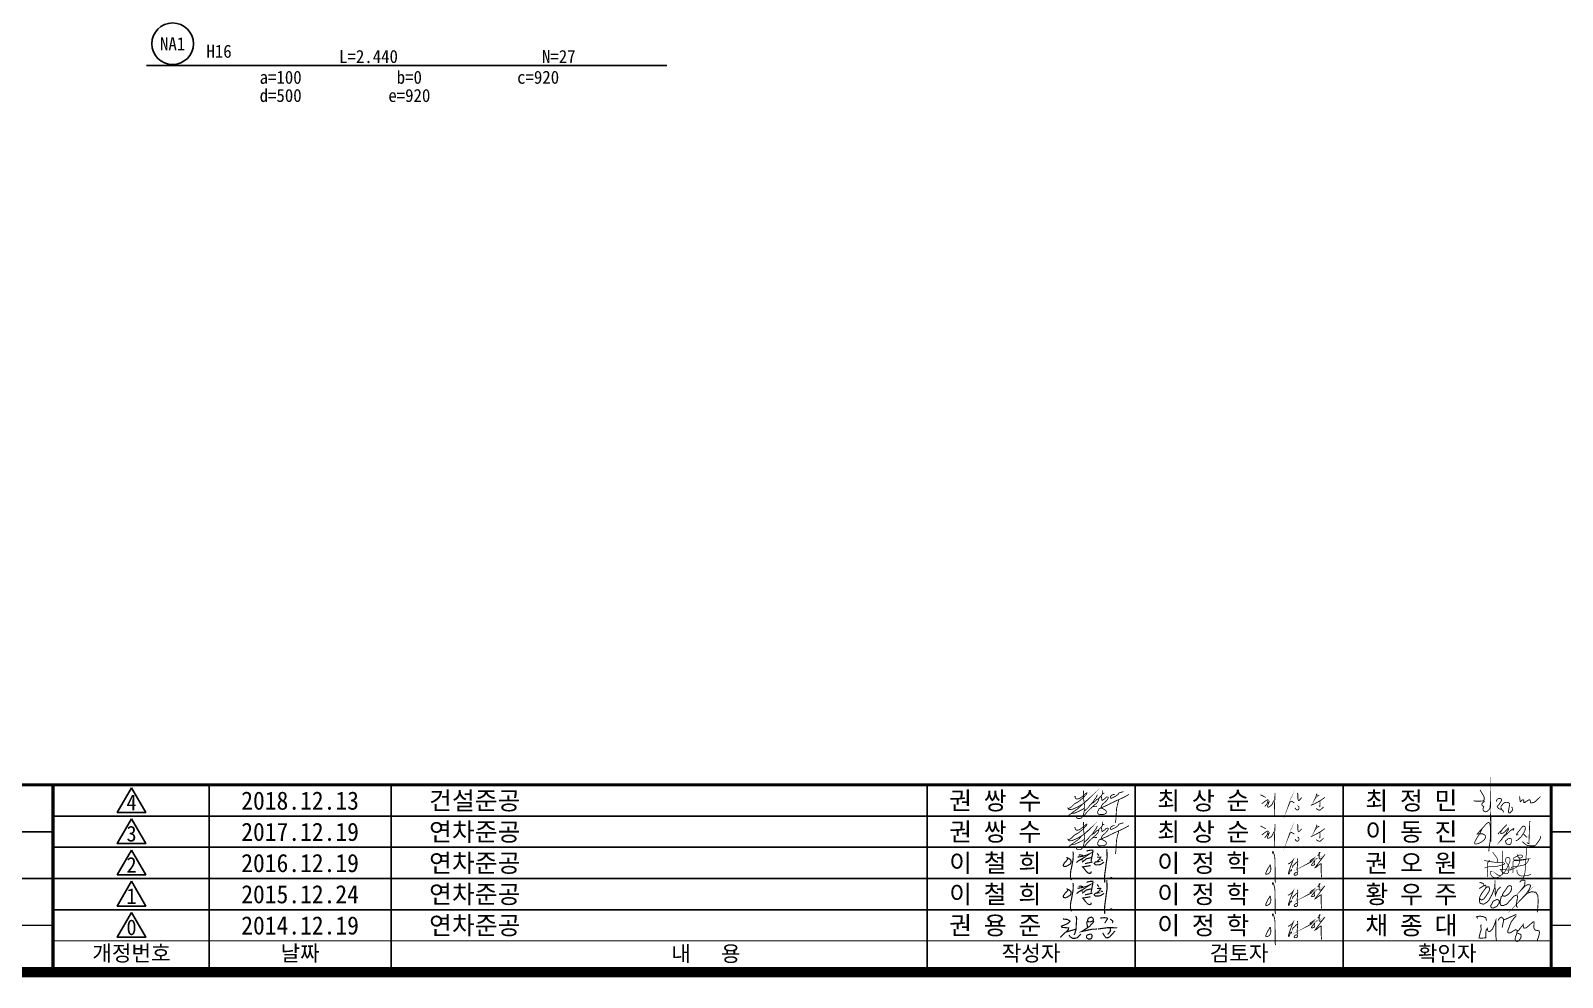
# Model space of a CAD drawing. Header units: millimetres. Extents: x 1415059 to 1457109, y -27555 to 2145.
# Drawn here: x 1429594 to 1444316, y -26605 to -17502 of the extents above; entities that cross this region are included whole.
import ezdxf
from ezdxf.enums import TextEntityAlignment as Align

# ---------------------------------------------------------------- set-up
doc = ezdxf.new("R2010")
doc.units = ezdxf.units.MM
for name, color, linetype in [('CS-DIML', 1, 'Continuous'), ('CS-SYMB-LIN3', 1, 'Continuous'), ('CS-TEXT', 3, 'Continuous'), ('CX-BORD', 3, 'Continuous'), ('CX-BORD-LIN1', 4, 'Continuous'), ('CX-BORD-LIN2', 3, 'Continuous'), ('CX-BORD-TEX2', 7, 'Continuous'), ('CX-BORD-TEX3', 6, 'Continuous')]:
    doc.layers.add(name, color=color, linetype=linetype)
doc.styles.add('A_STANDARD', font='DotumChe.ttf')
doc.styles.add('HY울L', font='DotumChe.ttf')
doc.styles.add('TB_TEXT', font='DotumChe.ttf')
doc.styles.add('TB_WMTXT', font='DotumChe.ttf')

# ---------------------------------------------------------------- blocks, each defined once
blk = doc.blocks.new('CXBLKA1-KHCA')
at = {"layer": 'CX-BORD-LIN1', "const_width": 0.4}
blk.add_lwpolyline([(808.146, 1279.539), (648.946, 1279.539), (648.946, 1390.339), (808.146, 1390.339)], close=True, dxfattribs=at)
at = {"layer": 'CX-BORD-LIN1'}
for points, const_width in [([(808.146, 1286.739), (648.946, 1286.739)], 0.12), ([(702.946, 1279.539), (702.946, 1286.739)], 0.12), ([(708.946, 1279.539), (708.946, 1286.739)], 0.06), ([(715.946, 1279.539), (715.946, 1286.739)], 0.06), ([(760.546, 1279.539), (760.546, 1286.739)], 0.12), ([(760.546, 1280.739), (702.946, 1280.739)], 0.04)]:
    blk.add_lwpolyline(points, dxfattribs=dict(at, const_width=const_width))
for points in [[(736.546, 1279.539), (736.546, 1286.739)], [(744.546, 1279.539), (744.546, 1286.739)], [(752.546, 1279.539), (752.546, 1286.739)]]:
    blk.add_lwpolyline(points, dxfattribs=at)
for points in [[(705.963, 1286.632), (705.414, 1285.682), (706.512, 1285.682)], [(705.963, 1285.432), (705.414, 1284.482), (706.512, 1284.482)], [(705.963, 1284.232), (705.414, 1283.282), (706.512, 1283.282)], [(705.963, 1283.032), (705.414, 1282.082), (706.512, 1282.082)], [(705.963, 1281.832), (705.414, 1280.882), (706.512, 1280.882)]]:
    blk.add_lwpolyline(points, close=True, dxfattribs=at)
at = {"layer": 'CX-BORD-LIN2'}
blk.add_line((760.546, 1285.539), (702.946, 1285.539), dxfattribs=at)
at = {"layer": 'CX-BORD-LIN2', "const_width": 0.06}
for points in [[(702.946, 1284.939), (674.946, 1284.939)], [(786.146, 1284.939), (760.546, 1284.939)], [(702.946, 1283.139), (674.946, 1283.139)], [(786.146, 1283.139), (760.546, 1283.139)], [(702.946, 1281.339), (674.946, 1281.339)], [(808.146, 1281.339), (760.546, 1281.339)]]:
    blk.add_lwpolyline(points, dxfattribs=at)
at = {"layer": 'CX-BORD-LIN2'}
for points in [[(760.546, 1284.339), (702.946, 1284.339)], [(760.546, 1283.139), (702.946, 1283.139)], [(760.546, 1281.939), (702.946, 1281.939)]]:
    blk.add_lwpolyline(points, dxfattribs=at)
at = {"layer": 'CX-BORD-TEX2'}
for points, const_width in [([(757.804, 1286.552), (757.958, 1286.294), (757.971, 1286.227), (757.965, 1286.175), (757.946, 1286.126), (757.775, 1286.112), (757.696, 1286.112), (757.641, 1286.114), (757.563, 1286.133), (757.641, 1286.114), (757.775, 1286.112), (757.842, 1286.118), (757.946, 1286.126, -1.125272), (757.944, 1286.087), (757.9, 1286.041, 0.704297), (757.962, 1285.916), (757.932, 1285.853, 0.739507), (758.074, 1285.721, 0.194715), (758.199, 1285.881), (758.205, 1286.132), (758.208, 1285.874), (758.225, 1285.325), (758.225, 1284.553)], 0.0341), ([(758.432, 1286.098), (758.443, 1286.137, -0.220096), (758.502, 1286.206, -0.157391), (758.591, 1286.215, -0.503635), (758.628, 1286.134, -0.031824), (758.528, 1285.974, -0.050997), (758.5, 1285.943), (758.476, 1285.928), (758.467, 1285.898), (758.509, 1285.847), (758.548, 1285.816), (758.592, 1285.809), (758.636, 1285.8), (758.697, 1285.732), (758.717, 1285.685), (758.697, 1285.732), (758.636, 1285.8), (758.615, 1285.855), (758.612, 1285.912), (758.689, 1286.006, -0.366149), (758.915, 1286.047, -0.326177), (758.946, 1285.978, 0.01374), (758.905, 1285.755, 0.045238), (758.903, 1285.716, 0.029491), (758.905, 1285.685), (758.916, 1285.666), (758.942, 1285.661), (758.959, 1285.668), (759.009, 1285.711, 0.256339), (759.062, 1285.852), (759.017, 1285.891)], 0.0341), ([(758.268, 1283.402), (758.209, 1283.398), (758.217, 1283.323, 0.279645), (758.319, 1283.187, 0.283353), (758.576, 1283.232, -0.028025), (758.669, 1283.306), (758.672, 1283.578), (758.661, 1284.204), (758.671, 1283.483), (758.585, 1283.493), (758.625, 1283.437, 0.135613), (758.748, 1283.335, 0.332479), (758.903, 1283.371), (758.914, 1283.467), (758.671, 1283.483), (758.585, 1283.493), (758.67, 1283.386), (758.669, 1283.306), (758.598, 1283.251), (758.53, 1283.252), (758.494, 1283.268), (758.445, 1283.307), (758.53, 1283.252), (758.598, 1283.251), (758.669, 1283.306), (758.757, 1283.396), (758.847, 1283.551), (758.893, 1283.652), (758.934, 1283.736), (758.958, 1283.807), (758.96, 1283.866), (758.951, 1283.909), (758.929, 1283.935, 0.282608), (758.868, 1283.955, 0.252847), (758.791, 1283.885, 0.279847), (758.817, 1283.757, -0.060266), (758.893, 1283.652, -0.201009), (758.914, 1283.467), (758.985, 1283.476), (759.122, 1283.529, 0.385955), (759.317, 1283.916), (759.293, 1283.949), (759.262, 1283.985, -0.248027), (759.243, 1284.064), (759.241, 1284.032), (759.249, 1284.005), (759.291, 1284.027), (759.322, 1284.039, -0.247886), (759.425, 1284.025, -0.553311), (759.42, 1283.949, -0.259364), (759.293, 1283.949, -0.193147), (759.249, 1284.005), (759.208, 1283.986), (759.154, 1283.96), (759.119, 1283.943, 0.729216), (759.131, 1283.855), (759.267, 1283.849), (759.617, 1283.887), (759.48, 1283.854), (759.287, 1283.832), (759.243, 1283.831), (759.155, 1283.832), (759.119, 1283.823, 0.331263), (759.075, 1283.766), (759.072, 1283.669), (759.077, 1283.511), (759.076, 1283.416), (759.066, 1283.357), (759.076, 1283.416), (759.077, 1283.511), (759.075, 1283.59), (759.017, 1283.574), (759.005, 1283.533), (758.988, 1283.454), (759.005, 1283.533), (759.017, 1283.574), (759.075, 1283.59), (759.151, 1283.598), (759.307, 1283.62), (759.431, 1283.642, 0.338179), (759.683, 1283.919), (759.676, 1283.873), (759.656, 1283.817), (759.621, 1283.758), (759.568, 1283.705), (759.557, 1283.697), (759.567, 1283.875), (759.607, 1284.327), (759.567, 1283.875), (759.557, 1283.697), (759.546, 1283.498), (759.542, 1283.438, -0.088184), (759.484, 1283.203, -0.267678), (759.404, 1283.145), (759.437, 1283.154), (759.469, 1283.179), (759.498, 1283.238), (759.575, 1283.247), (759.653, 1283.257), (759.714, 1283.282), (759.763, 1283.308), (759.738, 1283.295), (759.684, 1283.269), (759.638, 1283.255), (759.498, 1283.238), (759.427, 1283.236, -0.495567), (759.235, 1283.478, -0.495567)], 0.0262), ([(758.291, 1284.153), (758.375, 1284.042), (758.433, 1283.966), (758.458, 1283.93), (758.472, 1283.886), (758.483, 1283.839, -0.422932), (758.43, 1283.757), (758.243, 1283.781), (758.06, 1283.813), (757.962, 1283.845), (758.06, 1283.813), (758.43, 1283.757), (758.583, 1283.753), (758.671, 1283.75, -0.140887), (758.748, 1283.726, -0.880903), (758.731, 1283.693), (758.599, 1283.641), (758.502, 1283.619), (758.416, 1283.6), (758.329, 1283.6), (758.172, 1283.596), (758.09, 1283.578), (758.02, 1283.563), (757.982, 1283.54), (758.02, 1283.563), (758.09, 1283.578), (758.088, 1283.646), (758.086, 1283.709), (758.106, 1283.754), (758.154, 1283.829), (758.184, 1283.844), (758.154, 1283.829), (758.086, 1283.709), (758.09, 1283.578), (758.101, 1283.197)], 0.0262)]:
    blk.add_lwpolyline(points, format="xyb", dxfattribs=dict(at, const_width=const_width))
for points, const_width in [([(742.209, 1286.3), (742.241, 1286.295), (742.244, 1286.26), (742.251, 1286.231), (742.268, 1286.213), (742.292, 1286.201), (742.32, 1286.198), (742.349, 1286.202), (742.391, 1286.212), (742.425, 1286.228), (742.467, 1286.261), (742.511, 1286.291), (742.566, 1286.334), (742.643, 1286.41), (742.679, 1286.431), (742.693, 1286.435), (742.693, 1286.421), (742.677, 1286.381), (742.663, 1286.37), (742.635, 1286.344), (742.608, 1286.31), (742.569, 1286.264), (742.506, 1286.206), (742.368, 1286.093), (742.227, 1286.02), (742.1, 1285.896), (742.032, 1285.849), (741.987, 1285.831), (741.968, 1285.843), (741.978, 1285.813), (742.014, 1285.79), (742.056, 1285.792), (742.127, 1285.8), (742.18, 1285.822), (742.232, 1285.845), (742.325, 1285.884), (742.36, 1285.905), (742.485, 1285.977), (742.572, 1286.037), (742.704, 1286.143), (742.805, 1286.245), (742.572, 1286.037), (742.339, 1285.821), (742.181, 1285.709), (742.077, 1285.63), (741.975, 1285.554), (742.077, 1285.63), (742.156, 1285.654), (742.228, 1285.656), (742.303, 1285.691), (742.432, 1285.749), (742.531, 1285.799), (742.597, 1285.847), (742.59, 1285.731), (742.655, 1285.788), (742.742, 1285.869), (742.809, 1285.961), (742.92, 1286.07), (742.995, 1286.19), (743.055, 1286.265), (743.095, 1286.364)], 0.032), ([(742.561, 1286.513), (742.559, 1286.376), (742.567, 1286.193), (742.579, 1286.101), (742.598, 1285.997), (742.597, 1285.847), (742.59, 1285.731), (742.573, 1285.646), (742.541, 1285.553), (742.503, 1285.494), (742.471, 1285.461), (742.452, 1285.452), (742.394, 1285.448), (742.344, 1285.45), (742.306, 1285.471), (742.287, 1285.511)], 0.032), ([(742.522, 1285.524), (742.62, 1285.594), (742.688, 1285.689), (742.788, 1285.791), (742.877, 1285.87), (742.959, 1285.945), (743.064, 1286.034), (743.127, 1286.116), (743.157, 1286.229)], 0.032), ([(742.864, 1286.015), (742.952, 1286.06), (743.03, 1286.134), (743.072, 1286.18), (743.124, 1286.197), (743.19, 1286.261), (743.262, 1286.333), (743.294, 1286.404), (743.301, 1286.529), (743.294, 1286.404), (743.364, 1286.427)], 0.032), ([(743.24, 1286.31), (743.263, 1286.223), (743.274, 1286.138), (743.323, 1286.17), (743.388, 1286.213), (743.415, 1286.252), (743.445, 1286.27), (743.477, 1286.275), (743.506, 1286.267), (743.519, 1286.257), (743.514, 1286.232), (743.481, 1286.178), (743.434, 1286.121), (743.366, 1286.057), (743.298, 1285.999), (743.268, 1285.953), (743.251, 1285.913), (743.234, 1285.868), (743.232, 1285.844), (743.19, 1285.841), (743.164, 1285.827), (743.153, 1285.805), (743.145, 1285.772), (743.132, 1285.748), (743.108, 1285.725), (743.108, 1285.693), (743.113, 1285.644), (743.138, 1285.615), (743.165, 1285.596), (743.218, 1285.601), (743.275, 1285.6), (743.336, 1285.605), (743.363, 1285.612), (743.401, 1285.629), (743.429, 1285.648), (743.439, 1285.68), (743.44, 1285.715), (743.43, 1285.741), (743.4, 1285.767), (743.352, 1285.801), (743.315, 1285.82), (743.282, 1285.836), (743.252, 1285.848), (743.233, 1285.85)], 0.032), ([(743.233, 1285.85), (743.31, 1285.889), (743.462, 1285.953), (743.586, 1286.02), (743.704, 1286.074), (743.83, 1286.135), (743.972, 1286.197), (744.121, 1286.267), (744.241, 1286.335), (744.312, 1286.374)], 0.032), ([(743.758, 1286.372), (743.703, 1286.372), (743.677, 1286.356), (743.63, 1286.33), (743.61, 1286.304), (743.594, 1286.271), (743.601, 1286.247), (743.608, 1286.231), (743.627, 1286.227), (743.659, 1286.234), (743.706, 1286.259), (743.785, 1286.298), (743.833, 1286.33), (743.87, 1286.358), (743.9, 1286.382), (743.913, 1286.417), (743.935, 1286.435), (743.994, 1286.451), (744.067, 1286.473), (744.099, 1286.485)], 0.032), ([(743.92, 1286.174), (743.904, 1286.104), (743.878, 1286.02), (743.859, 1285.938), (743.842, 1285.859), (743.832, 1285.811), (743.828, 1285.73), (743.824, 1285.685), (743.814, 1285.538), (743.809, 1285.411), (743.794, 1285.325), (743.798, 1285.277)], 0.032), ([(749.367, 1286.362), (749.571, 1286.255)], 0.032), ([(749.414, 1286.013), (749.493, 1286.073), (749.563, 1286.126), (749.63, 1286.165), (749.643, 1286.167), (749.657, 1286.163), (749.664, 1286.156), (749.664, 1286.144), (749.65, 1286.106), (749.629, 1286.032), (749.62, 1286.015), (749.531, 1285.906), (749.629, 1286.032), (749.698, 1286.087), (749.667, 1285.998), (749.645, 1285.951), (749.637, 1285.937), (749.631, 1285.924), (749.631, 1285.905), (749.639, 1285.891), (749.654, 1285.883), (749.664, 1285.883), (749.689, 1285.892), (749.709, 1285.898), (749.738, 1285.919), (749.766, 1285.94), (749.797, 1285.971), (749.82, 1285.998), (749.84, 1286.036), (749.857, 1286.086), (749.871, 1286.135)], 0.032), ([(749.928, 1286.431), (749.915, 1286.159), (749.903, 1285.942), (749.904, 1285.837), (749.909, 1285.795), (749.912, 1285.531)], 0.032), ([(750.554, 1286.253), (750.457, 1285.977), (750.496, 1286.072), (750.514, 1286.087), (750.539, 1286.107), (750.561, 1286.112), (750.668, 1286.049)], 0.032), ([(750.783, 1286.432), (750.805, 1286.383), (750.802, 1286.324), (750.801, 1286.284), (750.799, 1286.243), (750.806, 1286.209), (750.813, 1286.179), (750.82, 1286.157), (750.834, 1286.141), (750.843, 1286.138), (750.86, 1286.151), (750.889, 1286.18), (750.92, 1286.211), (750.946, 1286.255)], 0.032), ([(751.303, 1285.953), (751.348, 1285.972), (751.441, 1286.011), (751.519, 1286.052), (751.604, 1286.1), (751.681, 1286.145), (751.758, 1286.199), (751.839, 1286.259)], 0.032), ([(751.53, 1286.405), (751.517, 1286.347), (751.503, 1286.293), (751.46, 1286.199), (751.501, 1286.266), (751.534, 1286.294), (751.568, 1286.32), (751.596, 1286.339), (751.616, 1286.339), (751.629, 1286.337)], 0.032), ([(751.643, 1286.122), (751.653, 1286.092), (751.654, 1286.036), (751.653, 1285.986), (751.65, 1285.937), (751.642, 1285.883)], 0.032), ([(759.327, 1286.295), (759.35, 1286.104), (759.356, 1286.094), (759.381, 1286.108), (759.391, 1286.128), (759.415, 1286.147), (759.441, 1286.165), (759.457, 1286.172), (759.478, 1286.159), (759.488, 1286.144), (759.489, 1286.105), (759.489, 1286.072), (759.492, 1286.059), (759.543, 1286.063), (759.576, 1286.103), (759.626, 1286.129), (759.67, 1286.156), (759.696, 1286.167), (759.721, 1286.161), (759.74, 1286.128), (759.744, 1286.087), (759.755, 1286.052), (759.776, 1286.043), (759.887, 1286.072), (759.925, 1286.097), (759.97, 1286.135), (760.131, 1286.293)], 0.0341), ([(742.918, 1285.907), (743.078, 1285.92)], 0.032), ([(750.693, 1285.856), (750.71, 1285.83), (750.721, 1285.808), (750.746, 1285.79), (750.76, 1285.778), (750.785, 1285.776), (750.807, 1285.78), (750.822, 1285.794), (750.838, 1285.813), (750.847, 1285.832), (750.85, 1285.854), (750.845, 1285.88), (750.834, 1285.9), (750.813, 1285.927), (750.794, 1285.942)], 0.032), ([(751.51, 1285.834), (751.537, 1285.811), (751.572, 1285.79), (751.6, 1285.779), (751.625, 1285.771), (751.648, 1285.77), (751.678, 1285.789), (751.703, 1285.809), (751.737, 1285.839), (751.776, 1285.876), (751.789, 1285.894)], 0.032), ([(742.209, 1285.1), (742.241, 1285.095), (742.244, 1285.06), (742.251, 1285.031), (742.268, 1285.013), (742.292, 1285.001), (742.32, 1284.998), (742.349, 1285.002), (742.391, 1285.012), (742.425, 1285.028), (742.467, 1285.061), (742.511, 1285.091), (742.566, 1285.134), (742.643, 1285.21), (742.679, 1285.231), (742.693, 1285.235), (742.693, 1285.221), (742.677, 1285.181), (742.663, 1285.17), (742.635, 1285.144), (742.608, 1285.11), (742.569, 1285.064), (742.506, 1285.006), (742.368, 1284.893), (742.227, 1284.82), (742.1, 1284.696), (742.032, 1284.649), (741.987, 1284.631), (741.968, 1284.643), (741.978, 1284.613), (742.014, 1284.59), (742.056, 1284.592), (742.127, 1284.6), (742.18, 1284.622), (742.232, 1284.645), (742.325, 1284.684), (742.36, 1284.705), (742.485, 1284.777), (742.572, 1284.837), (742.704, 1284.943), (742.805, 1285.045), (742.572, 1284.837), (742.339, 1284.621), (742.181, 1284.509), (742.077, 1284.43), (741.975, 1284.354), (742.077, 1284.43), (742.156, 1284.454), (742.228, 1284.456), (742.303, 1284.491), (742.432, 1284.549), (742.531, 1284.599), (742.597, 1284.647), (742.59, 1284.531), (742.655, 1284.588), (742.742, 1284.669), (742.809, 1284.761), (742.92, 1284.87), (742.995, 1284.99), (743.055, 1285.065), (743.095, 1285.164)], 0.032), ([(742.561, 1285.313), (742.559, 1285.176), (742.567, 1284.993), (742.579, 1284.901), (742.598, 1284.797), (742.597, 1284.647), (742.59, 1284.531), (742.573, 1284.446), (742.541, 1284.353), (742.503, 1284.294), (742.471, 1284.261), (742.452, 1284.252), (742.394, 1284.248), (742.344, 1284.25), (742.306, 1284.271), (742.287, 1284.311)], 0.032), ([(742.522, 1284.324), (742.62, 1284.394), (742.688, 1284.489), (742.788, 1284.591), (742.877, 1284.67), (742.959, 1284.745), (743.064, 1284.834), (743.127, 1284.916), (743.157, 1285.029)], 0.032), ([(742.864, 1284.815), (742.952, 1284.86), (743.03, 1284.934), (743.072, 1284.98), (743.124, 1284.997), (743.19, 1285.061), (743.262, 1285.133), (743.294, 1285.204), (743.301, 1285.329), (743.294, 1285.204), (743.364, 1285.227)], 0.032), ([(743.24, 1285.11), (743.263, 1285.023), (743.274, 1284.938), (743.323, 1284.97), (743.388, 1285.013), (743.415, 1285.052), (743.445, 1285.07), (743.477, 1285.075), (743.506, 1285.067), (743.519, 1285.057), (743.514, 1285.032), (743.481, 1284.978), (743.434, 1284.921), (743.366, 1284.857), (743.298, 1284.799), (743.268, 1284.753), (743.251, 1284.713), (743.234, 1284.668), (743.232, 1284.644), (743.19, 1284.641), (743.164, 1284.627), (743.153, 1284.605), (743.145, 1284.572), (743.132, 1284.548), (743.108, 1284.525), (743.108, 1284.493), (743.113, 1284.444), (743.138, 1284.415), (743.165, 1284.396), (743.218, 1284.401), (743.275, 1284.4), (743.336, 1284.405), (743.363, 1284.412), (743.401, 1284.429), (743.429, 1284.448), (743.439, 1284.48), (743.44, 1284.515), (743.43, 1284.541), (743.4, 1284.567), (743.352, 1284.601), (743.315, 1284.62), (743.282, 1284.636), (743.252, 1284.648), (743.233, 1284.65)], 0.032), ([(743.233, 1284.65), (743.31, 1284.689), (743.462, 1284.753), (743.586, 1284.82), (743.704, 1284.874), (743.83, 1284.935), (743.972, 1284.997), (744.121, 1285.067), (744.241, 1285.135), (744.312, 1285.174)], 0.032), ([(743.758, 1285.172), (743.703, 1285.172), (743.677, 1285.156), (743.63, 1285.13), (743.61, 1285.104), (743.594, 1285.071), (743.601, 1285.047), (743.608, 1285.031), (743.627, 1285.027), (743.659, 1285.034), (743.706, 1285.059), (743.785, 1285.098), (743.833, 1285.13), (743.87, 1285.158), (743.9, 1285.182), (743.913, 1285.217), (743.935, 1285.235), (743.994, 1285.251), (744.067, 1285.273), (744.099, 1285.285)], 0.032), ([(743.92, 1284.974), (743.904, 1284.904), (743.878, 1284.82), (743.859, 1284.738), (743.842, 1284.659), (743.832, 1284.611), (743.828, 1284.53), (743.824, 1284.485), (743.814, 1284.338), (743.809, 1284.211), (743.794, 1284.125), (743.798, 1284.077)], 0.032), ([(749.367, 1285.162), (749.571, 1285.055)], 0.032), ([(749.414, 1284.813), (749.493, 1284.873), (749.563, 1284.926), (749.63, 1284.965), (749.643, 1284.967), (749.657, 1284.963), (749.664, 1284.956), (749.664, 1284.944), (749.65, 1284.906), (749.629, 1284.832), (749.62, 1284.815), (749.531, 1284.706), (749.629, 1284.832), (749.698, 1284.887), (749.667, 1284.798), (749.645, 1284.751), (749.637, 1284.737), (749.631, 1284.724), (749.631, 1284.705), (749.639, 1284.691), (749.654, 1284.683), (749.664, 1284.683), (749.689, 1284.692), (749.709, 1284.698), (749.738, 1284.719), (749.766, 1284.74), (749.797, 1284.771), (749.82, 1284.798), (749.84, 1284.836), (749.857, 1284.886), (749.871, 1284.935)], 0.032), ([(749.928, 1285.231), (749.915, 1284.959), (749.903, 1284.742), (749.904, 1284.637), (749.909, 1284.595), (749.912, 1284.331)], 0.032), ([(750.554, 1285.053), (750.457, 1284.777), (750.496, 1284.872), (750.514, 1284.887), (750.539, 1284.907), (750.561, 1284.912), (750.668, 1284.849)], 0.032), ([(750.783, 1285.232), (750.805, 1285.183), (750.802, 1285.124), (750.801, 1285.084), (750.799, 1285.043), (750.806, 1285.009), (750.813, 1284.979), (750.82, 1284.957), (750.834, 1284.941), (750.843, 1284.938), (750.86, 1284.951), (750.889, 1284.98), (750.92, 1285.011), (750.946, 1285.055)], 0.032), ([(751.303, 1284.753), (751.348, 1284.772), (751.441, 1284.811), (751.519, 1284.852), (751.604, 1284.9), (751.681, 1284.945), (751.758, 1284.999), (751.839, 1285.059)], 0.032), ([(751.53, 1285.205), (751.517, 1285.147), (751.503, 1285.093), (751.46, 1284.999), (751.501, 1285.066), (751.534, 1285.094), (751.568, 1285.12), (751.596, 1285.139), (751.616, 1285.139), (751.629, 1285.137)], 0.032), ([(751.643, 1284.922), (751.653, 1284.892), (751.654, 1284.836), (751.653, 1284.786), (751.65, 1284.737), (751.642, 1284.683)], 0.032), ([(757.902, 1285.079), (757.791, 1284.863), (757.693, 1284.709), (757.638, 1284.61), (757.619, 1284.573), (757.606, 1284.544), (757.601, 1284.525), (757.601, 1284.496), (757.605, 1284.482), (757.614, 1284.473), (757.643, 1284.466), (757.686, 1284.472), (757.699, 1284.475), (757.748, 1284.484), (757.796, 1284.509), (757.852, 1284.536), (757.894, 1284.568), (757.932, 1284.599), (757.966, 1284.629), (757.999, 1284.676), (758.024, 1284.72), (758.025, 1284.749), (758.013, 1284.787), (757.984, 1284.812), (757.957, 1284.835), (757.91, 1284.856), (757.849, 1284.856), (757.791, 1284.863), (757.694, 1284.848)], 0.032), ([(757.681, 1284.844), (757.707, 1284.851), (757.725, 1284.881), (757.75, 1284.912), (757.781, 1284.945), (757.812, 1284.978), (757.855, 1285.031), (757.902, 1285.079), (757.948, 1285.124), (757.989, 1285.175), (758.013, 1285.213), (758.064, 1285.257), (758.106, 1285.286), (758.119, 1285.294), (758.144, 1285.294), (758.165, 1285.284), (758.176, 1285.258), (758.187, 1285.223), (758.197, 1285.179), (758.201, 1285.149), (758.2, 1285.112), (758.203, 1284.899), (758.21, 1284.742), (758.203, 1284.675), (758.184, 1284.498), (758.164, 1284.368), (758.145, 1284.212), (758.157, 1284.178)], 0.032), ([(758.548, 1284.84), (758.509, 1284.874), (758.84, 1285.213), (758.674, 1285.044), (758.61, 1284.943), (758.601, 1284.913), (758.607, 1284.878), (758.617, 1284.864), (758.643, 1284.866), (758.686, 1284.885), (758.752, 1284.928), (758.813, 1284.994), (758.863, 1285.047), (758.896, 1285.08), (758.901, 1285.03), (758.879, 1284.986), (758.84, 1284.935), (758.821, 1284.891), (758.808, 1284.854), (758.719, 1284.775), (758.642, 1284.642), (758.597, 1284.596), (758.681, 1284.708), (758.89, 1284.898), (758.97, 1284.975), (759.015, 1285.007), (759.062, 1285.044), (759.084, 1285.056), (759.106, 1285.06), (759.112, 1285.048), (759.082, 1285.006), (759.07, 1284.978)], 0.032), ([(759.276, 1284.829), (759.207, 1284.816), (759.228, 1284.866), (759.277, 1284.932), (759.333, 1285.003), (759.379, 1285.059), (759.416, 1285.112), (759.447, 1285.141), (759.474, 1285.152), (759.502, 1285.152), (759.522, 1285.143), (759.548, 1285.11), (759.546, 1285.071), (759.539, 1285), (759.512, 1284.938), (759.456, 1284.849), (759.405, 1284.757), (759.343, 1284.704), (759.283, 1284.64), (759.231, 1284.613), (759.182, 1284.592)], 0.032), ([(759.72, 1285.353), (759.686, 1284.477), (759.645, 1284.491), (759.602, 1284.527)], 0.032), ([(742.918, 1284.707), (743.078, 1284.72)], 0.032), ([(750.693, 1284.656), (750.71, 1284.63), (750.721, 1284.608), (750.746, 1284.59), (750.76, 1284.578), (750.785, 1284.576), (750.807, 1284.58), (750.822, 1284.594), (750.838, 1284.613), (750.847, 1284.632), (750.85, 1284.654), (750.845, 1284.68), (750.834, 1284.7), (750.813, 1284.727), (750.794, 1284.742)], 0.032), ([(751.51, 1284.634), (751.537, 1284.611), (751.572, 1284.59), (751.6, 1284.579), (751.625, 1284.571), (751.648, 1284.57), (751.678, 1284.589), (751.703, 1284.609), (751.737, 1284.639), (751.776, 1284.676), (751.789, 1284.694)], 0.032), ([(758.791, 1284.552), (758.811, 1284.493), (758.848, 1284.46), (758.872, 1284.441), (758.923, 1284.441), (758.985, 1284.458), (759.009, 1284.532), (759.012, 1284.598), (759.007, 1284.656), (758.97, 1284.686), (758.884, 1284.666), (758.828, 1284.616), (758.78, 1284.581), (758.791, 1284.552)], 0.032), ([(759.433, 1284.558), (759.516, 1284.484), (759.564, 1284.443), (759.611, 1284.419), (759.667, 1284.403), (759.724, 1284.397), (759.776, 1284.395), (759.844, 1284.395), (759.897, 1284.397), (759.931, 1284.416), (759.971, 1284.454), (760.004, 1284.5), (760.038, 1284.545), (760.078, 1284.602), (760.116, 1284.662), (760.127, 1284.701), (760.136, 1284.768)], 0.032), ([(759.463, 1284.861), (759.535, 1284.796), (759.595, 1284.73), (759.618, 1284.746)], 0.032), ([(741.904, 1283.951), (742.021, 1283.895), (742.079, 1283.841), (742.087, 1283.775), (742.063, 1283.706), (741.964, 1283.641), (741.87, 1283.597), (741.794, 1283.612), (741.782, 1283.658), (741.83, 1283.74), (741.931, 1283.849), (741.981, 1283.932)], 0.0446), ([(742.159, 1284.171), (742.169, 1284.089), (742.168, 1283.989), (742.158, 1283.861), (742.134, 1283.732), (742.095, 1283.514), (742.078, 1283.462), (742.063, 1283.346), (742.059, 1283.235), (742.072, 1283.126), (742.102, 1283.077)], 0.0446), ([(742.333, 1283.96), (742.539, 1283.998), (742.682, 1284.037), (742.794, 1284.089), (742.598, 1283.955), (742.352, 1283.809), (742.294, 1283.753)], 0.0446), ([(742.377, 1284.036), (742.438, 1284.05), (742.524, 1284.029), (742.539, 1283.998)], 0.0446), ([(742.497, 1283.895), (742.516, 1283.828)], 0.0446), ([(742.511, 1283.768), (742.673, 1283.898), (742.882, 1283.947), (742.916, 1284.127), (742.921, 1284.229), (742.825, 1284.229), (742.701, 1284.204), (742.688, 1284.182)], 0.0446), ([(742.618, 1283.711), (742.78, 1283.747), (742.908, 1283.776)], 0.0446), ([(742.882, 1283.947), (742.852, 1283.794)], 0.0446), ([(743.078, 1283.957), (743.189, 1283.961), (743.226, 1283.958), (743.181, 1283.887), (743.102, 1283.81), (743.154, 1283.791), (743.018, 1283.773), (742.973, 1283.71), (743.025, 1283.665), (743.156, 1283.664), (743.24, 1283.693), (743.351, 1283.768)], 0.0446), ([(743.086, 1284.112), (743.152, 1284.021)], 0.0446), ([(743.223, 1283.858), (743.31, 1283.835)], 0.0446), ([(743.459, 1284.277), (743.47, 1283.962), (743.437, 1283.733), (743.41, 1283.517), (743.382, 1283.324), (743.369, 1283.152), (743.381, 1282.981)], 0.0446), ([(749.821, 1284.089), (749.825, 1284.129), (749.828, 1284.161), (749.842, 1284.178), (749.856, 1284.174), (749.906, 1284.012), (749.926, 1283.86), (749.929, 1283.314), (749.928, 1283.056), (749.953, 1282.979)], 0.0328), ([(750.421, 1283.699), (750.475, 1283.718), (750.522, 1283.752), (750.562, 1283.781), (750.595, 1283.815), (750.623, 1283.852), (750.515, 1283.575), (750.46, 1283.41), (750.445, 1283.359), (750.444, 1283.329), (750.445, 1283.314), (750.468, 1283.317), (750.481, 1283.351), (750.5, 1283.41), (750.521, 1283.448), (750.551, 1283.473), (750.564, 1283.481), (750.566, 1283.419)], 0.0328), ([(751.314, 1283.794), (751.273, 1283.809), (751.307, 1283.847), (751.35, 1283.879), (751.401, 1283.905), (751.422, 1283.92), (751.315, 1283.779), (751.208, 1283.725), (751.485, 1283.881), (751.424, 1283.799), (751.364, 1283.715), (751.333, 1283.677), (751.329, 1283.651), (751.337, 1283.642), (751.38, 1283.646), (751.418, 1283.658), (751.45, 1283.671), (751.433, 1283.716), (751.438, 1283.765), (751.446, 1283.828)], 0.0328), ([(750.602, 1283.548), (750.611, 1283.633), (750.688, 1283.695), (750.736, 1283.752), (750.8, 1283.79)], 0.0328), ([(750.79, 1283.909), (750.8, 1283.79), (750.784, 1283.608), (750.776, 1283.53), (750.779, 1283.469), (750.783, 1283.444), (750.801, 1283.414), (750.815, 1283.4)], 0.0328), ([(751.565, 1284.014), (751.633, 1284.096), (751.653, 1284.134), (751.656, 1284.143), (751.645, 1284.143), (751.631, 1284.143), (751.624, 1284.133), (751.622, 1284.115), (751.62, 1284.057), (751.62, 1283.997), (751.62, 1283.949), (751.63, 1283.917), (751.642, 1283.892), (751.667, 1283.895), (751.717, 1283.911), (751.757, 1283.953), (751.843, 1284.061), (751.465, 1283.56), (751.521, 1283.584), (751.567, 1283.63), (751.649, 1283.69), (751.676, 1283.705), (751.699, 1283.709), (751.701, 1283.404), (751.706, 1283.275), (751.721, 1283.182)], 0.0328), ([(742.833, 1283.637), (742.53, 1283.586), (742.584, 1283.527), (742.648, 1283.441), (742.73, 1283.359), (742.796, 1283.334), (742.846, 1283.346), (742.859, 1283.416)], 0.0446), ([(743.639, 1283.176), (743.611, 1283.172), (743.611, 1283.137), (743.646, 1283.139), (743.645, 1283.168), (743.639, 1283.176)], 0.0446), ([(749.758, 1283.671), (749.657, 1283.538), (749.592, 1283.398), (749.571, 1283.355), (749.567, 1283.323), (749.577, 1283.302), (749.613, 1283.304), (749.654, 1283.319), (749.693, 1283.337), (749.725, 1283.371), (749.75, 1283.42), (749.76, 1283.45), (749.763, 1283.516), (749.761, 1283.569), (749.758, 1283.598), (749.736, 1283.642), (749.712, 1283.669)], 0.0328), ([(750.806, 1283.352), (750.763, 1283.376), (750.74, 1283.38), (750.715, 1283.365), (750.681, 1283.333), (750.663, 1283.304), (750.663, 1283.286), (750.669, 1283.27), (750.687, 1283.267), (750.713, 1283.263), (750.735, 1283.266), (750.758, 1283.277), (750.777, 1283.29), (750.789, 1283.307), (750.781, 1283.348), (750.767, 1283.373)], 0.0328), ([(757.778, 1282.755), (757.938, 1282.852), (758.014, 1282.882), (758.039, 1282.846), (758.026, 1282.775), (757.874, 1282.57), (757.795, 1282.422), (757.781, 1282.295), (757.81, 1282.185), (757.947, 1282.15), (758.059, 1282.219), (758.148, 1282.308), (758.267, 1282.52), (758.339, 1282.704), (758.368, 1282.78), (758.379, 1282.902), (758.396, 1282.493), (758.484, 1282.709), (758.599, 1282.824)], 0.0357), ([(741.904, 1282.751), (742.021, 1282.695), (742.079, 1282.641), (742.087, 1282.575), (742.063, 1282.506), (741.964, 1282.441), (741.87, 1282.397), (741.794, 1282.412), (741.782, 1282.458), (741.83, 1282.54), (741.931, 1282.649), (741.981, 1282.732)], 0.0446), ([(742.159, 1282.971), (742.169, 1282.889), (742.168, 1282.789), (742.158, 1282.661), (742.134, 1282.532), (742.095, 1282.314), (742.078, 1282.262), (742.063, 1282.146), (742.059, 1282.035), (742.072, 1281.926), (742.102, 1281.877)], 0.0446), ([(742.333, 1282.76), (742.539, 1282.798), (742.682, 1282.837), (742.794, 1282.889), (742.598, 1282.755), (742.352, 1282.609), (742.294, 1282.553)], 0.0446), ([(742.377, 1282.836), (742.438, 1282.85), (742.524, 1282.829), (742.539, 1282.798)], 0.0446), ([(742.497, 1282.695), (742.516, 1282.628)], 0.0446), ([(742.511, 1282.568), (742.673, 1282.698), (742.882, 1282.747), (742.916, 1282.927), (742.921, 1283.029), (742.825, 1283.029), (742.701, 1283.004), (742.688, 1282.982)], 0.0446), ([(742.618, 1282.511), (742.78, 1282.547), (742.908, 1282.576)], 0.0446), ([(742.882, 1282.747), (742.852, 1282.594)], 0.0446), ([(743.078, 1282.757), (743.189, 1282.761), (743.226, 1282.758), (743.181, 1282.687), (743.102, 1282.61), (743.154, 1282.591), (743.018, 1282.573), (742.973, 1282.51), (743.025, 1282.465), (743.156, 1282.464), (743.24, 1282.493), (743.351, 1282.568)], 0.0446), ([(743.086, 1282.912), (743.152, 1282.821)], 0.0446), ([(743.223, 1282.658), (743.31, 1282.635)], 0.0446), ([(743.459, 1283.077), (743.47, 1282.762), (743.437, 1282.533), (743.41, 1282.317), (743.382, 1282.124), (743.369, 1281.952), (743.381, 1281.781)], 0.0446), ([(749.821, 1282.889), (749.825, 1282.929), (749.828, 1282.961), (749.842, 1282.978), (749.856, 1282.974), (749.906, 1282.812), (749.926, 1282.66), (749.929, 1282.114), (749.928, 1281.856), (749.953, 1281.779)], 0.0328), ([(750.421, 1282.499), (750.475, 1282.518), (750.522, 1282.552), (750.562, 1282.581), (750.595, 1282.615), (750.623, 1282.652), (750.515, 1282.375), (750.46, 1282.21), (750.445, 1282.159), (750.444, 1282.129), (750.445, 1282.114), (750.468, 1282.117), (750.481, 1282.151), (750.5, 1282.21), (750.521, 1282.248), (750.551, 1282.273), (750.564, 1282.281), (750.566, 1282.219)], 0.0328), ([(751.314, 1282.594), (751.273, 1282.609), (751.307, 1282.647), (751.35, 1282.679), (751.401, 1282.705), (751.422, 1282.72), (751.315, 1282.579), (751.208, 1282.525), (751.485, 1282.681), (751.424, 1282.599), (751.364, 1282.515), (751.333, 1282.477), (751.329, 1282.451), (751.337, 1282.442), (751.38, 1282.446), (751.418, 1282.458), (751.45, 1282.471), (751.433, 1282.516), (751.438, 1282.565), (751.446, 1282.628)], 0.0328), ([(750.602, 1282.348), (750.611, 1282.433), (750.688, 1282.495), (750.736, 1282.552), (750.8, 1282.59)], 0.0328), ([(750.79, 1282.709), (750.8, 1282.59), (750.784, 1282.408), (750.776, 1282.33), (750.779, 1282.269), (750.783, 1282.244), (750.801, 1282.214), (750.815, 1282.2)], 0.0328), ([(751.565, 1282.814), (751.633, 1282.896), (751.653, 1282.934), (751.656, 1282.943), (751.645, 1282.943), (751.631, 1282.943), (751.624, 1282.933), (751.622, 1282.915), (751.62, 1282.857), (751.62, 1282.797), (751.62, 1282.749), (751.63, 1282.717), (751.642, 1282.692), (751.667, 1282.695), (751.717, 1282.711), (751.757, 1282.753), (751.843, 1282.861), (751.465, 1282.36), (751.521, 1282.384), (751.567, 1282.43), (751.649, 1282.49), (751.676, 1282.505), (751.699, 1282.509), (751.701, 1282.204), (751.706, 1282.075), (751.721, 1281.982)], 0.0328), ([(757.789, 1282.994), (757.873, 1282.967), (757.944, 1282.937), (757.952, 1282.872)], 0.0357), ([(758.026, 1282.775), (758.098, 1282.826), (758.149, 1282.819), (758.18, 1282.729), (758.148, 1282.638), (758.075, 1282.522), (757.955, 1282.354), (757.87, 1282.311), (757.826, 1282.34), (757.791, 1282.381)], 0.0357), ([(758.671, 1282.48), (758.762, 1282.454), (758.882, 1282.523), (758.983, 1282.634), (759.021, 1282.734), (759.024, 1282.825), (758.961, 1282.871), (758.875, 1282.838), (758.782, 1282.692), (758.716, 1282.603), (758.671, 1282.525), (758.671, 1282.48), (758.622, 1282.441), (758.581, 1282.269), (758.585, 1282.168), (758.62, 1282.099), (758.71, 1282.1), (758.834, 1282.157), (758.983, 1282.318), (759.11, 1282.459), (759.175, 1282.49), (759.237, 1282.5), (759.248, 1282.439), (759.241, 1282.352), (759.218, 1282.254), (759.207, 1282.134), (759.214, 1282.062), (759.256, 1282.031)], 0.0357), ([(759.331, 1283), (759.395, 1283.071), (759.496, 1283.079), (759.538, 1283.05), (759.53, 1282.921), (759.515, 1282.86), (759.369, 1282.676), (759.555, 1282.864), (759.649, 1282.907), (759.742, 1282.887), (759.745, 1282.831), (759.713, 1282.749), (759.638, 1282.63), (759.588, 1282.558), (759.367, 1282.316), (759.624, 1282.574), (759.797, 1282.632), (759.952, 1282.611), (760.031, 1282.481), (760.039, 1282.333), (760.037, 1282.151), (760.022, 1281.974), (760.007, 1281.844)], 0.0357), ([(742.833, 1282.437), (742.53, 1282.386), (742.584, 1282.327), (742.648, 1282.241), (742.73, 1282.159), (742.796, 1282.134), (742.846, 1282.146), (742.859, 1282.216)], 0.0446), ([(743.639, 1281.976), (743.611, 1281.972), (743.611, 1281.937), (743.646, 1281.939), (743.645, 1281.968), (743.639, 1281.976)], 0.0446), ([(749.758, 1282.471), (749.657, 1282.338), (749.592, 1282.198), (749.571, 1282.155), (749.567, 1282.123), (749.577, 1282.102), (749.613, 1282.104), (749.654, 1282.119), (749.693, 1282.137), (749.725, 1282.171), (749.75, 1282.22), (749.76, 1282.25), (749.763, 1282.316), (749.761, 1282.369), (749.758, 1282.398), (749.736, 1282.442), (749.712, 1282.469)], 0.0328), ([(750.806, 1282.152), (750.763, 1282.176), (750.74, 1282.18), (750.715, 1282.165), (750.681, 1282.133), (750.663, 1282.104), (750.663, 1282.086), (750.669, 1282.07), (750.687, 1282.067), (750.713, 1282.063), (750.735, 1282.066), (750.758, 1282.077), (750.777, 1282.09), (750.789, 1282.107), (750.781, 1282.148), (750.767, 1282.173)], 0.0328), ([(758.553, 1282.289), (758.456, 1282.339), (758.308, 1282.265), (758.263, 1282.162), (758.212, 1282.092), (758.242, 1282.016), (758.306, 1282), (758.451, 1282.066), (758.539, 1282.191), (758.551, 1282.29)], 0.0357), ([(741.77, 1281.585), (741.951, 1281.563), (742.044, 1281.499), (741.963, 1281.413), (741.822, 1281.348), (741.715, 1281.307), (741.734, 1281.261), (741.899, 1281.248), (741.991, 1281.236), (741.979, 1281.174), (741.667, 1280.875)], 0.0446), ([(742.263, 1281.704), (742.3, 1281.613), (742.274, 1281.186), (742.237, 1281.046), (742.198, 1280.965)], 0.0446), ([(742.97, 1281.493), (742.793, 1281.297), (742.493, 1281.101), (742.892, 1281.189), (743.084, 1281.196)], 0.0446), ([(742.717, 1281.509), (742.687, 1281.435), (742.724, 1281.252)], 0.0446), ([(742.949, 1281.536), (742.924, 1281.62), (742.859, 1281.656), (742.784, 1281.629), (742.735, 1281.582), (742.716, 1281.529), (742.744, 1281.475), (742.815, 1281.47), (742.901, 1281.497), (742.949, 1281.536)], 0.0446), ([(743.211, 1281.619), (743.354, 1281.632), (743.452, 1281.628), (743.491, 1281.601), (743.378, 1281.422)], 0.0446), ([(743.582, 1281.584), (743.68, 1281.509), (743.693, 1281.483), (743.66, 1281.432)], 0.0446), ([(749.821, 1281.689), (749.825, 1281.729), (749.828, 1281.761), (749.842, 1281.778), (749.856, 1281.774), (749.906, 1281.612), (749.926, 1281.46), (749.929, 1280.914), (749.928, 1280.656), (749.953, 1280.579)], 0.0328), ([(750.421, 1281.299), (750.475, 1281.318), (750.522, 1281.352), (750.562, 1281.381), (750.595, 1281.415), (750.623, 1281.452), (750.515, 1281.175), (750.46, 1281.01), (750.445, 1280.959), (750.444, 1280.929), (750.445, 1280.914), (750.468, 1280.917), (750.481, 1280.951), (750.5, 1281.01), (750.521, 1281.048), (750.551, 1281.073), (750.564, 1281.081), (750.566, 1281.019)], 0.0328), ([(751.314, 1281.394), (751.273, 1281.409), (751.307, 1281.447), (751.35, 1281.479), (751.401, 1281.505), (751.422, 1281.52), (751.315, 1281.379), (751.208, 1281.325), (751.485, 1281.481), (751.424, 1281.399), (751.364, 1281.315), (751.333, 1281.277), (751.329, 1281.251), (751.337, 1281.242), (751.38, 1281.246), (751.418, 1281.258), (751.45, 1281.271), (751.433, 1281.316), (751.438, 1281.365), (751.446, 1281.428)], 0.0328), ([(750.602, 1281.148), (750.611, 1281.233), (750.688, 1281.295), (750.736, 1281.352), (750.8, 1281.39)], 0.0328), ([(750.79, 1281.509), (750.8, 1281.39), (750.784, 1281.208), (750.776, 1281.13), (750.779, 1281.069), (750.783, 1281.044), (750.801, 1281.014), (750.815, 1281)], 0.0328), ([(751.565, 1281.614), (751.633, 1281.696), (751.653, 1281.734), (751.656, 1281.743), (751.645, 1281.743), (751.631, 1281.743), (751.624, 1281.733), (751.622, 1281.715), (751.62, 1281.657), (751.62, 1281.597), (751.62, 1281.549), (751.63, 1281.517), (751.642, 1281.492), (751.667, 1281.495), (751.717, 1281.511), (751.757, 1281.553), (751.843, 1281.661), (751.465, 1281.16), (751.521, 1281.184), (751.567, 1281.23), (751.649, 1281.29), (751.676, 1281.305), (751.699, 1281.309), (751.701, 1281.004), (751.706, 1280.875), (751.721, 1280.782)], 0.0328), ([(757.714, 1281.601), (757.673, 1281.668), (757.797, 1281.696), (757.947, 1281.668), (758.033, 1281.627), (758.041, 1281.582), (758.062, 1281.515)], 0.0357), ([(757.868, 1281.364), (757.836, 1281.337), (757.844, 1281.242), (757.851, 1281.162), (757.812, 1281.049), (757.779, 1280.907), (757.767, 1280.853), (757.863, 1280.845), (757.997, 1280.857), (758.032, 1280.86), (758.028, 1281.057), (758.046, 1281.163), (758.086, 1281.222), (758.106, 1281.129), (758.141, 1281.094), (758.208, 1281.113), (758.287, 1281.203), (758.352, 1281.344), (758.411, 1281.513), (758.412, 1281.241), (758.414, 1280.946), (758.427, 1280.812), (758.439, 1280.757)], 0.0357), ([(758.496, 1281.524), (758.562, 1281.623), (758.634, 1281.657), (758.698, 1281.602), (758.715, 1281.527), (758.688, 1281.397), (758.66, 1281.253)], 0.0357), ([(758.71, 1281.547), (758.809, 1281.582), (759.201, 1281.761)], 0.0357), ([(759.203, 1281.711), (759.102, 1281.603), (759.004, 1281.464), (758.954, 1281.35), (758.916, 1281.236), (758.88, 1281.145), (758.88, 1281.07), (758.917, 1281.041), (758.992, 1281.062), (759.092, 1281.129), (759.181, 1281.173), (759.232, 1281.144), (759.232, 1281.092), (759.221, 1281.038), (759.207, 1280.976), (759.179, 1280.925), (759.165, 1280.872), (759.159, 1280.798), (759.177, 1280.743), (759.233, 1280.714), (759.298, 1280.748), (759.371, 1280.846), (759.387, 1280.926), (759.373, 1280.989), (759.223, 1281.05)], 0.0357), ([(759.232, 1281.102), (759.301, 1281.148), (759.329, 1281.2), (759.433, 1281.323), (759.466, 1281.369), (759.475, 1281.279), (759.498, 1281.232), (759.589, 1281.241), (759.626, 1281.278), (759.798, 1281.43), (759.833, 1281.461), (759.88, 1281.475), (759.885, 1281.426), (759.881, 1281.355), (759.872, 1281.283), (759.893, 1281.201), (759.934, 1281.153), (760.04, 1281.137), (760.078, 1281.123), (760.095, 1281.061), (760.067, 1280.925), (760.02, 1280.801), (760.002, 1280.725)], 0.0357), ([(741.88, 1281.08), (742.2, 1281.17), (742.274, 1281.186)], 0.0446), ([(742.009, 1280.968), (742.051, 1280.897), (742.148, 1280.84), (742.225, 1280.838), (742.32, 1280.863), (742.383, 1280.924), (742.465, 1281.002)], 0.0446), ([(742.792, 1280.994), (742.708, 1280.968), (742.675, 1280.924), (742.676, 1280.872), (742.744, 1280.814), (742.822, 1280.813), (742.867, 1280.833), (742.89, 1280.894), (742.889, 1280.951), (742.867, 1280.993), (742.829, 1281.001), (742.792, 1280.994)], 0.0446), ([(743.113, 1281.196), (743.508, 1281.252), (743.658, 1281.249), (743.857, 1281.24)], 0.0446), ([(743.299, 1281.048), (743.373, 1280.926), (743.436, 1280.859), (743.506, 1280.865), (743.579, 1280.906), (743.774, 1281.121)], 0.0446), ([(743.583, 1281.251), (743.601, 1281.179), (743.591, 1281.112), (743.548, 1281.051), (743.486, 1280.987)], 0.0446), ([(749.758, 1281.271), (749.657, 1281.138), (749.592, 1280.998), (749.571, 1280.955), (749.567, 1280.923), (749.577, 1280.902), (749.613, 1280.904), (749.654, 1280.919), (749.693, 1280.937), (749.725, 1280.971), (749.75, 1281.02), (749.76, 1281.05), (749.763, 1281.116), (749.761, 1281.169), (749.758, 1281.198), (749.736, 1281.242), (749.712, 1281.269)], 0.0328), ([(750.806, 1280.952), (750.763, 1280.976), (750.74, 1280.98), (750.715, 1280.965), (750.681, 1280.933), (750.663, 1280.904), (750.663, 1280.886), (750.669, 1280.87), (750.687, 1280.867), (750.713, 1280.863), (750.735, 1280.866), (750.758, 1280.877), (750.777, 1280.89), (750.789, 1280.907), (750.781, 1280.948), (750.767, 1280.973)], 0.0328)]:
    blk.add_lwpolyline(points, dxfattribs=dict(at, const_width=const_width))
at = {"layer": 'CX-BORD-LIN1', "style": 'TB_TEXT'}
for tag, height, p in [('TR_RNUM5', 0.6, (705.967, 1286.067)), ('TR_RDAT5', 0.7, (712.446, 1286.139)), ('TR_DGN5', 0.7, (739.17, 1286.139)), ('TR_CHK5', 0.7, (747.17, 1286.139)), ('TR_APP5', 0.7, (755.17, 1286.139)), ('TR_RNUM4', 0.6, (705.967, 1284.867)), ('TR_RDAT4', 0.7, (712.446, 1284.939)), ('TR_DGN4', 0.7, (739.17, 1284.939)), ('TR_CHK4', 0.7, (747.17, 1284.939)), ('TR_APP4', 0.7, (755.17, 1284.939)), ('TR_RNUM3', 0.6, (705.967, 1283.667)), ('TR_RDAT3', 0.7, (712.446, 1283.739)), ('TR_DGN3', 0.7, (739.17, 1283.739)), ('TR_CHK3', 0.7, (747.17, 1283.739)), ('TR_APP3', 0.7, (755.17, 1283.739)), ('TR_RNUM2', 0.6, (705.967, 1282.467)), ('TR_RDAT2', 0.7, (712.446, 1282.539)), ('TR_DGN2', 0.7, (739.17, 1282.539)), ('TR_CHK2', 0.7, (747.17, 1282.539)), ('TR_APP2', 0.7, (755.17, 1282.539)), ('TR_RNUM1', 0.6, (705.967, 1281.267)), ('TR_RDAT1', 0.7, (712.446, 1281.339)), ('TR_DGN1', 0.7, (739.17, 1281.339)), ('TR_CHK1', 0.7, (747.17, 1281.339)), ('TR_APP1', 0.7, (755.17, 1281.339))]:
    blk.add_attdef(tag, text='', height=height, dxfattribs=at).set_placement(p, align=Align.MIDDLE_CENTER)
for tag, p in [('TR_RCON5', (717.407, 1286.139)), ('TR_RCON4', (717.407, 1284.939)), ('TR_RCON3', (717.407, 1283.739)), ('TR_RCON2', (717.407, 1282.539)), ('TR_RCON1', (717.407, 1281.339))]:
    blk.add_attdef(tag, text='', height=0.7, dxfattribs=at).set_placement(p, align=Align.MIDDLE_LEFT)
at = {"layer": 'CX-BORD-LIN2', "style": 'TB_TEXT'}
blk.add_attdef('TD_VERSION', text='', height=0.6, rotation=90, dxfattribs=at).set_placement((809.046, 1289.142), align=Align.MIDDLE_CENTER)
at = {"layer": 'CX-BORD-TEX2', "style": 'TB_WMTXT'}
for tag, height, p in [('TB_CNAME', 1, (652.015, 1385.906)), ('TB_CSCOP', 0.8, (652.273, 1384.306))]:
    blk.add_attdef(tag, text='', height=height, dxfattribs=at).set_placement(p, align=Align.BOTTOM_LEFT)
at = {"layer": 'CX-BORD-TEX2', "style": 'HY울L'}
for tag, height, p in [('TB_MTITIL', 2, (728.546, 1386.204)), ('TB_STITL', 1.4, (728.546, 1383.204))]:
    blk.add_attdef(tag, text='', height=height, dxfattribs=at).set_placement(p, align=Align.MIDDLE_CENTER)
at = {"layer": 'CX-BORD-TEX3', "style": 'TB_TEXT'}
for s, p in [('개정번호', (705.962, 1280.272)), ('날짜', (712.446, 1280.272)), ('내   용', (728.046, 1280.256)), ('작성자', (740.546, 1280.272)), ('검토자', (748.546, 1280.272)), ('확인자', (756.546, 1280.272))]:
    blk.add_text(s, height=0.6, dxfattribs=at).set_placement(p, align=Align.MIDDLE)
for tag, height, p in [('TD_LNDST', 0.9, (691.946, 1285.839)), ('TD_DSECT', 0.9, (770.046, 1285.839)), ('TD_DDIST', 0.9, (779.846, 1285.839)), ('TD_DNAME_TOP', 0.9, (799.946, 1285.131)), ('TD_DCOMP', 0.9, (691.946, 1284.057)), ('TD_CSECT', 0.9, (770.046, 1284.039)), ('TD_CDIST', 0.9, (779.846, 1284.039)), ('TD_DNAME_MAIN', 0.9, (799.946, 1283.834)), ('TD_CCOMP', 0.9, (691.946, 1282.258)), ('TD_HSCAL', 0.9, (773.123, 1282.289)), ('TD_VSCAL', 0.9, (780.318, 1282.289)), ('TD_DNAME_BOT', 0.6, (799.946, 1282.589)), ('TD_CNAME', 1, (661.946, 1281.058)), ('TD_FIELD', 0.9, (684.946, 1280.564)), ('TD_CSTEP', 0.9, (699.095, 1280.564)), ('TD_DWGCODE', 0.9, (776.346, 1280.497)), ('TD_DWGNO', 0.9, (799.946, 1280.54))]:
    blk.add_attdef(tag, text='', height=height, dxfattribs=at).set_placement(p, align=Align.MIDDLE_CENTER)

msp = doc.modelspace()

# ---------------------------------------------------------------- linework, layer by layer
at = {"layer": 'CS-DIML'}
msp.add_line((1430709, -17838), (1435709, -17838), dxfattribs=at)
at = {"layer": 'CS-SYMB-LIN3'}
msp.add_circle((1430959, -17628), 200, dxfattribs=at)

# ---------------------------------------------------------------- block references
at = {"layer": 'CX-BORD'}
ref = msp.add_blockref('CXBLKA1-KHCA', (1254073, -346439), dxfattribs=dict(at, xscale=250, yscale=250, zscale=250))
ref.add_attrib('TR_APP5', '최 정 민', dxfattribs={"layer": 'CX-BORD-LIN1', "height": 175, "style": 'TB_TEXT'}).set_placement((1442865, -24905), align=Align.MIDDLE_CENTER)
ref.add_attrib('TR_CHK5', '최 상 순', dxfattribs={"layer": 'CX-BORD-LIN1', "height": 175, "style": 'TB_TEXT'}).set_placement((1440865, -24905), align=Align.MIDDLE_CENTER)
ref.add_attrib('TR_DGN5', '권 쌍 수', dxfattribs={"layer": 'CX-BORD-LIN1', "height": 175, "style": 'TB_TEXT'}).set_placement((1438865, -24905), align=Align.MIDDLE_CENTER)
ref.add_attrib('TR_RCON5', '건설준공', dxfattribs={"layer": 'CX-BORD-LIN1', "height": 175, "style": 'TB_TEXT'}).set_placement((1433424, -24905), align=Align.MIDDLE_LEFT)
ref.add_attrib('TR_RDAT5', '2018.12.13', dxfattribs={"layer": 'CX-BORD-LIN1', "height": 175, "style": 'TB_TEXT'}).set_placement((1432184, -24905), align=Align.MIDDLE_CENTER)
ref.add_attrib('TR_RNUM5', '4', dxfattribs={"layer": 'CX-BORD-LIN1', "height": 150, "style": 'TB_TEXT'}).set_placement((1430564, -24923), align=Align.MIDDLE_CENTER)
ref.add_attrib('TR_APP4', '이 동 진', dxfattribs={"layer": 'CX-BORD-LIN1', "height": 175, "style": 'TB_TEXT'}).set_placement((1442865, -25205), align=Align.MIDDLE_CENTER)
ref.add_attrib('TR_CHK4', '최 상 순', dxfattribs={"layer": 'CX-BORD-LIN1', "height": 175, "style": 'TB_TEXT'}).set_placement((1440865, -25205), align=Align.MIDDLE_CENTER)
ref.add_attrib('TR_DGN4', '권 쌍 수', dxfattribs={"layer": 'CX-BORD-LIN1', "height": 175, "style": 'TB_TEXT'}).set_placement((1438865, -25205), align=Align.MIDDLE_CENTER)
ref.add_attrib('TR_RCON4', '연차준공', dxfattribs={"layer": 'CX-BORD-LIN1', "height": 175, "style": 'TB_TEXT'}).set_placement((1433424, -25205), align=Align.MIDDLE_LEFT)
ref.add_attrib('TR_RDAT4', '2017.12.19', dxfattribs={"layer": 'CX-BORD-LIN1', "height": 175, "style": 'TB_TEXT'}).set_placement((1432184, -25205), align=Align.MIDDLE_CENTER)
ref.add_attrib('TR_RNUM4', '3', dxfattribs={"layer": 'CX-BORD-LIN1', "height": 150, "style": 'TB_TEXT'}).set_placement((1430564, -25223), align=Align.MIDDLE_CENTER)
ref.add_attrib('TR_APP3', '권 오 원', dxfattribs={"layer": 'CX-BORD-LIN1', "height": 175, "style": 'TB_TEXT'}).set_placement((1442865, -25505), align=Align.MIDDLE_CENTER)
ref.add_attrib('TR_CHK3', '이 정 학', dxfattribs={"layer": 'CX-BORD-LIN1', "height": 175, "style": 'TB_TEXT'}).set_placement((1440865, -25505), align=Align.MIDDLE_CENTER)
ref.add_attrib('TR_DGN3', '이 철 희', dxfattribs={"layer": 'CX-BORD-LIN1', "height": 175, "style": 'TB_TEXT'}).set_placement((1438865, -25505), align=Align.MIDDLE_CENTER)
ref.add_attrib('TR_RCON3', '연차준공', dxfattribs={"layer": 'CX-BORD-LIN1', "height": 175, "style": 'TB_TEXT'}).set_placement((1433424, -25505), align=Align.MIDDLE_LEFT)
ref.add_attrib('TR_RDAT3', '2016.12.19', dxfattribs={"layer": 'CX-BORD-LIN1', "height": 175, "style": 'TB_TEXT'}).set_placement((1432184, -25505), align=Align.MIDDLE_CENTER)
ref.add_attrib('TR_RNUM3', '2', dxfattribs={"layer": 'CX-BORD-LIN1', "height": 150, "style": 'TB_TEXT'}).set_placement((1430564, -25523), align=Align.MIDDLE_CENTER)
ref.add_attrib('TR_APP2', '황 우 주', dxfattribs={"layer": 'CX-BORD-LIN1', "height": 175, "style": 'TB_TEXT'}).set_placement((1442865, -25805), align=Align.MIDDLE_CENTER)
ref.add_attrib('TR_CHK2', '이 정 학', dxfattribs={"layer": 'CX-BORD-LIN1', "height": 175, "style": 'TB_TEXT'}).set_placement((1440865, -25805), align=Align.MIDDLE_CENTER)
ref.add_attrib('TR_DGN2', '이 철 희', dxfattribs={"layer": 'CX-BORD-LIN1', "height": 175, "style": 'TB_TEXT'}).set_placement((1438865, -25805), align=Align.MIDDLE_CENTER)
ref.add_attrib('TR_RCON2', '연차준공', dxfattribs={"layer": 'CX-BORD-LIN1', "height": 175, "style": 'TB_TEXT'}).set_placement((1433424, -25805), align=Align.MIDDLE_LEFT)
ref.add_attrib('TR_RDAT2', '2015.12.24', dxfattribs={"layer": 'CX-BORD-LIN1', "height": 175, "style": 'TB_TEXT'}).set_placement((1432184, -25805), align=Align.MIDDLE_CENTER)
ref.add_attrib('TR_RNUM2', '1', dxfattribs={"layer": 'CX-BORD-LIN1', "height": 150, "style": 'TB_TEXT'}).set_placement((1430564, -25823), align=Align.MIDDLE_CENTER)
ref.add_attrib('TR_APP1', '채 종 대', dxfattribs={"layer": 'CX-BORD-LIN1', "height": 175, "style": 'TB_TEXT'}).set_placement((1442865, -26105), align=Align.MIDDLE_CENTER)
ref.add_attrib('TR_CHK1', '이 정 학', dxfattribs={"layer": 'CX-BORD-LIN1', "height": 175, "style": 'TB_TEXT'}).set_placement((1440865, -26105), align=Align.MIDDLE_CENTER)
ref.add_attrib('TR_DGN1', '권 용 준', dxfattribs={"layer": 'CX-BORD-LIN1', "height": 175, "style": 'TB_TEXT'}).set_placement((1438865, -26105), align=Align.MIDDLE_CENTER)
ref.add_attrib('TR_RCON1', '연차준공', dxfattribs={"layer": 'CX-BORD-LIN1', "height": 175, "style": 'TB_TEXT'}).set_placement((1433424, -26105), align=Align.MIDDLE_LEFT)
ref.add_attrib('TR_RDAT1', '2014.12.19', dxfattribs={"layer": 'CX-BORD-LIN1', "height": 175, "style": 'TB_TEXT'}).set_placement((1432184, -26105), align=Align.MIDDLE_CENTER)
ref.add_attrib('TR_RNUM1', '0', dxfattribs={"layer": 'CX-BORD-LIN1', "height": 150, "style": 'TB_TEXT'}).set_placement((1430564, -26123), align=Align.MIDDLE_CENTER)

# ---------------------------------------------------------------- texts
at = {"layer": 'CS-TEXT', "style": 'A_STANDARD'}
msp.add_text('NA1', height=125, dxfattribs=at).set_placement((1430959, -17628), align=Align.MIDDLE)
for s, p in [('H16', (1431284, -17763)), ('L=2.440', (1432559, -17813)), ('N=27', (1434509, -17813))]:
    msp.add_text(s, height=125, dxfattribs=at).set_placement(p)
for s, p in [('a=100', (1431997, -18013)), ('b=0', (1433234, -18013)), ('c=920', (1434472, -18013)), ('d=500', (1431997, -18188)), ('e=920', (1433234, -18188))]:
    msp.add_text(s, height=125, dxfattribs=at).set_placement(p, align=Align.CENTER)

doc.saveas('drawing.dxf')
